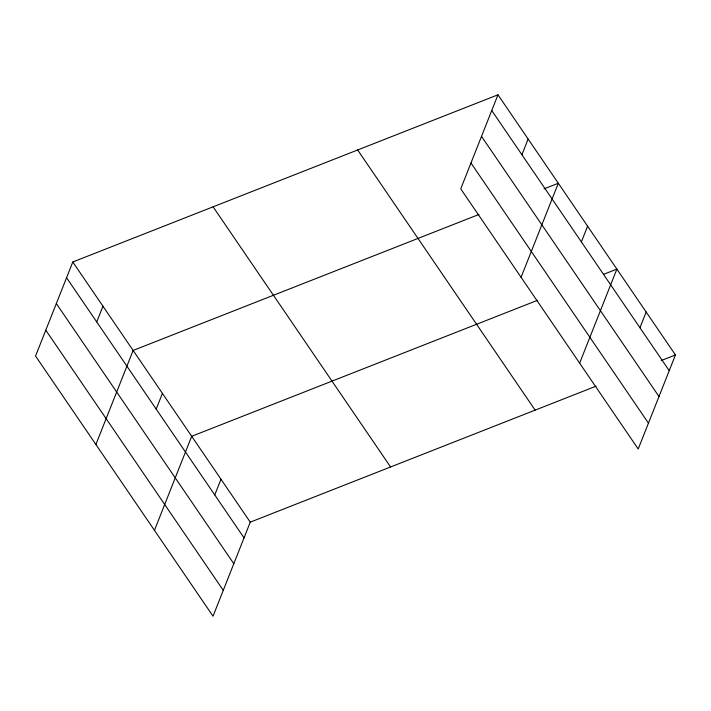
<?xml version="1.0" encoding="UTF-8"?>
<svg xmlns="http://www.w3.org/2000/svg" width="711" height="711" viewBox="0 0 711 711"><rect width="100%" height="100%" fill="white"/><g stroke="black" fill="none" stroke-linecap="round" stroke-linejoin="round"><path stroke-width="1.07" d="M497.967 94.803L460.737 188.85L638.211 449.005L675.45 354.958L497.967 94.803L72.789 261.995L35.55 356.042L213.033 616.197L250.263 522.15L596.147 386.144M96.732 321.941L102.962 306.219M95.896 444.499L133.126 350.452L479.01 214.438M156.189 409.092L162.41 393.379M154.465 530.344L191.694 436.296L537.578 300.291M214.758 494.945L220.979 479.223M521.918 154.749L528.14 139.027M521.074 277.299L558.313 183.251L544.075 188.85M581.376 241.9L587.597 226.178M579.643 363.152L616.881 269.105L603.666 274.304M639.944 327.753L646.166 312.031M661.212 360.557L675.45 354.958M491.745 110.516L669.229 370.671M481.516 136.37L658.99 396.525M470.966 162.997L648.45 423.152M357.66 149.977L535.143 410.131M213.096 206.821L390.579 466.976M72.789 261.995L250.263 522.15M66.558 277.717L244.042 537.872M56.329 303.561L233.812 563.716M45.788 330.197L223.263 590.352"/></g></svg>
